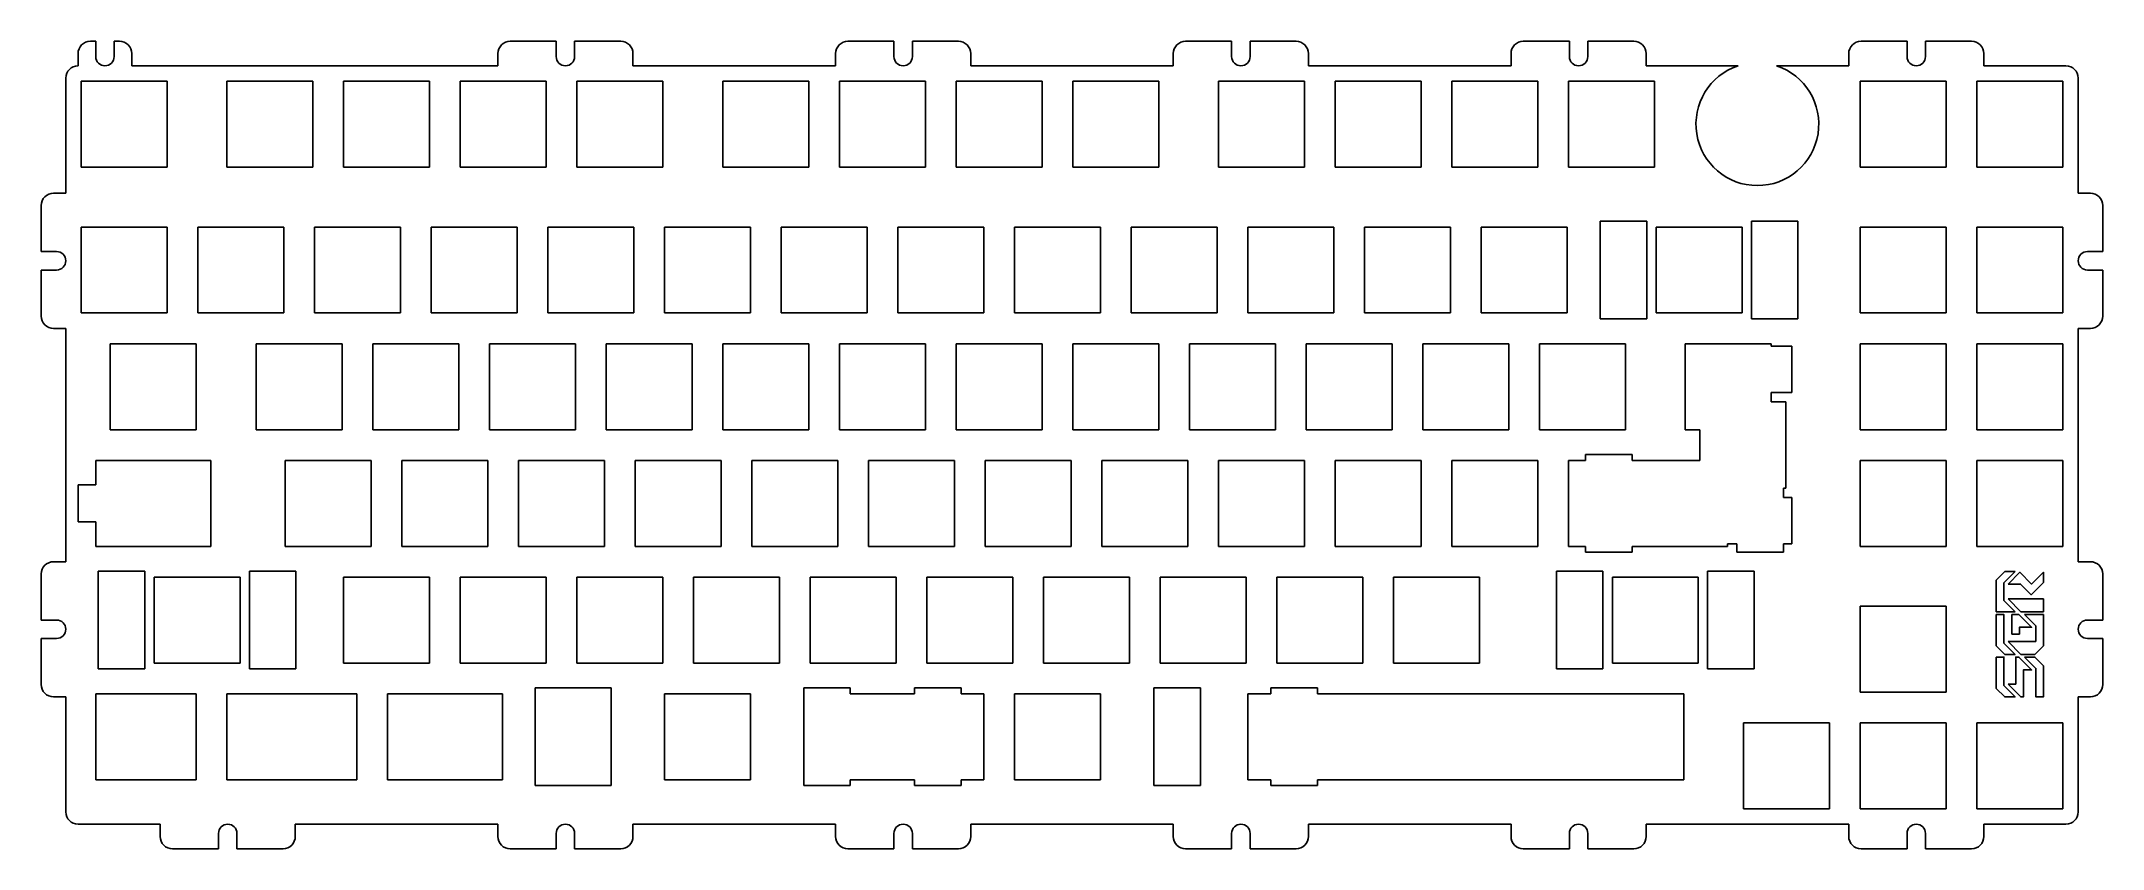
# Model space of a CAD drawing. Header units: millimetres. Extents: x 130 to 465, y 94 to 225.
import ezdxf

# ---------------------------------------------------------------- set-up
doc = ezdxf.new("R2010")
doc.units = ezdxf.units.MM

msp = doc.modelspace()

# ---------------------------------------------------------------- linework, layer by layer
for p, q in [((137.63, 225.09), (138.51, 225.09)), ((138.51, 222.59), (138.51, 225.09)), ((141.51, 225.09), (142.38, 225.09)), ((141.51, 222.59), (141.51, 225.09)), ((206.01, 225.09), (213.51, 225.09)), ((213.51, 222.59), (213.51, 225.09)), ((216.51, 225.09), (224.01, 225.09)), ((216.51, 222.59), (216.51, 225.09)), ((261.01, 225.09), (268.51, 225.09)), ((268.51, 222.59), (268.51, 225.09)), ((271.51, 225.09), (279.01, 225.09)), ((271.51, 222.59), (271.51, 225.09)), ((323.51, 225.09), (316.01, 225.09)), ((323.51, 222.59), (323.51, 225.09)), ((334.01, 225.09), (326.51, 225.09)), ((326.51, 222.59), (326.51, 225.09)), ((378.51, 225.09), (371.01, 225.09)), ((378.51, 222.59), (378.51, 225.09)), ((389.01, 225.09), (381.51, 225.09)), ((381.51, 222.59), (381.51, 225.09)), ((433.51, 225.09), (426.01, 225.09)), ((433.51, 222.59), (433.51, 225.09)), ((444.01, 225.09), (436.51, 225.09)), ((436.51, 222.59), (436.51, 225.09)), ((135.63, 221.09), (135.63, 223.09)), ((144.38, 221.09), (144.38, 223.09)), ((204.01, 223.09), (204.01, 221.09)), ((226.01, 223.09), (226.01, 221.09)), ((259.01, 223.09), (259.01, 221.09)), ((281.01, 223.09), (281.01, 221.09)), ((314.01, 223.09), (314.01, 221.09)), ((336.01, 223.09), (336.01, 221.09)), ((369.01, 223.09), (369.01, 221.09)), ((391.01, 223.09), (391.01, 221.09)), ((424.01, 223.09), (424.01, 221.09)), ((446.01, 223.09), (446.01, 221.09)), ((133.63, 200.34), (133.63, 219.09)), ((144.38, 221.09), (204.01, 221.09)), ((226.01, 221.09), (259.01, 221.09)), ((281.01, 221.09), (314.01, 221.09)), ((336.01, 221.09), (369.01, 221.09)), ((391.01, 221.09), (406.01, 221.09)), ((412.26, 221.09), (424.01, 221.09)), ((446.01, 221.09), (459.38, 221.09)), ((461.38, 219.09), (461.38, 200.34)), ((129.63, 198.34), (129.63, 190.84)), ((133.63, 200.34), (131.63, 200.34)), ((461.38, 200.34), (463.38, 200.34)), ((465.38, 198.34), (465.38, 190.84)), ((132.13, 190.84), (129.63, 190.84)), ((462.88, 190.84), (465.38, 190.84)), ((129.63, 187.84), (129.63, 180.34)), ((132.13, 187.84), (129.63, 187.84)), ((462.88, 187.84), (465.38, 187.84)), ((465.38, 187.84), (465.38, 180.34)), ((133.63, 178.34), (131.63, 178.34)), ((133.63, 178.34), (133.63, 140.34)), ((461.38, 178.34), (461.38, 140.34)), ((461.38, 178.34), (463.38, 178.34)), ((135.63, 149.84), (135.63, 152.84)), ((135.63, 152.84), (138.51, 152.84)), ((135.63, 149.84), (135.63, 146.84)), ((135.63, 146.84), (138.51, 146.84)), ((129.63, 130.84), (129.63, 138.34)), ((133.63, 140.34), (131.63, 140.34)), ((449.42, 138.72), (448.04, 137.34)), ((449.27, 136.88), (451.11, 138.72)), ((451.11, 138.72), (449.42, 138.72)), ((461.38, 140.34), (463.38, 140.34)), ((465.38, 130.84), (465.38, 138.34)), ((448.04, 137.34), (448.04, 132.2)), ((449.27, 134.03), (449.27, 136.88)), ((448.04, 132.2), (451.11, 132.2)), ((451.11, 132.2), (449.27, 134.03)), ((452.65, 131.73), (454.49, 129.89)), ((455.72, 131.73), (452.65, 131.73)), ((455.72, 126.63), (455.72, 131.73)), ((132.13, 130.84), (129.63, 130.84)), ((129.63, 120.34), (129.63, 127.84)), ((132.13, 127.84), (129.63, 127.84)), ((454.49, 129.89), (454.49, 127.33)), ((462.88, 130.84), (465.38, 130.84)), ((462.88, 127.84), (465.38, 127.84)), ((465.38, 120.34), (465.38, 127.84)), ((449.96, 127.33), (452.04, 125.25)), ((454.49, 127.33), (449.96, 127.33)), ((452.04, 125.25), (454.34, 125.25)), ((454.34, 125.25), (455.72, 126.63)), ((133.63, 118.34), (131.63, 118.34)), ((133.63, 118.34), (133.63, 99.59)), ((461.38, 118.34), (461.38, 99.59)), ((461.38, 118.34), (463.38, 118.34)), ((149.01, 97.59), (135.63, 97.59)), ((149.01, 95.59), (149.01, 97.59)), ((204.01, 97.59), (171.01, 97.59)), ((171.01, 95.59), (171.01, 97.59)), ((204.01, 95.59), (204.01, 97.59)), ((259.01, 97.59), (226.01, 97.59)), ((226.01, 95.59), (226.01, 97.59)), ((259.01, 95.59), (259.01, 97.59)), ((314.01, 97.59), (281.01, 97.59)), ((281.01, 95.59), (281.01, 97.59)), ((314.01, 95.59), (314.01, 97.59)), ((369.01, 97.59), (336.01, 97.59)), ((336.01, 95.59), (336.01, 97.59)), ((369.01, 95.59), (369.01, 97.59)), ((424.01, 97.59), (391.01, 97.59)), ((391.01, 95.59), (391.01, 97.59)), ((424.01, 95.59), (424.01, 97.59)), ((459.38, 97.59), (446.01, 97.59)), ((446.01, 95.59), (446.01, 97.59)), ((158.51, 96.09), (158.51, 93.59)), ((161.51, 96.09), (161.51, 93.59)), ((213.51, 96.09), (213.51, 93.59)), ((216.51, 96.09), (216.51, 93.59)), ((268.51, 96.09), (268.51, 93.59)), ((271.51, 96.09), (271.51, 93.59)), ((323.51, 96.09), (323.51, 93.59)), ((326.51, 96.09), (326.51, 93.59)), ((378.51, 96.09), (378.51, 93.59)), ((381.51, 96.09), (381.51, 93.59)), ((433.51, 96.09), (433.51, 93.59)), ((436.51, 96.09), (436.51, 93.59)), ((151.01, 93.59), (158.51, 93.59)), ((161.51, 93.59), (169.01, 93.59)), ((206.01, 93.59), (213.51, 93.59)), ((216.51, 93.59), (224.01, 93.59)), ((261.01, 93.59), (268.51, 93.59)), ((271.51, 93.59), (279.01, 93.59)), ((323.51, 93.59), (316.01, 93.59)), ((334.01, 93.59), (326.51, 93.59)), ((378.51, 93.59), (371.01, 93.59)), ((389.01, 93.59), (381.51, 93.59)), ((433.51, 93.59), (426.01, 93.59)), ((444.01, 93.59), (436.51, 93.59))]:
    msp.add_line(p, q)
at = {"color": 0}
for p, q in [((136.13, 218.59), (150.13, 218.59)), ((136.13, 204.59), (136.13, 218.59)), ((150.13, 218.59), (150.13, 204.59)), ((159.88, 218.59), (173.88, 218.59)), ((159.88, 204.59), (159.88, 218.59)), ((173.88, 218.59), (173.88, 204.59)), ((178.88, 218.59), (192.88, 218.59)), ((178.88, 204.59), (178.88, 218.59)), ((192.88, 218.59), (192.88, 204.59)), ((197.88, 218.59), (211.88, 218.59)), ((197.88, 204.59), (197.88, 218.59)), ((211.88, 218.59), (211.88, 204.59)), ((216.88, 218.59), (230.88, 218.59)), ((216.88, 204.59), (216.88, 218.59)), ((230.88, 218.59), (230.88, 204.59)), ((240.63, 218.59), (254.63, 218.59)), ((240.63, 204.59), (240.63, 218.59)), ((254.63, 218.59), (254.63, 204.59)), ((259.63, 218.59), (273.63, 218.59)), ((259.63, 204.59), (259.63, 218.59)), ((273.63, 218.59), (273.63, 204.59)), ((278.63, 218.59), (292.63, 218.59)), ((278.63, 204.59), (278.63, 218.59)), ((292.63, 218.59), (292.63, 204.59)), ((297.63, 218.59), (311.63, 218.59)), ((297.63, 204.59), (297.63, 218.59)), ((311.63, 218.59), (311.63, 204.59)), ((321.38, 218.59), (335.38, 218.59)), ((321.38, 204.59), (321.38, 218.59)), ((335.38, 218.59), (335.38, 204.59)), ((340.38, 218.59), (354.38, 218.59)), ((340.38, 204.59), (340.38, 218.59)), ((354.38, 218.59), (354.38, 204.59)), ((359.38, 218.59), (373.38, 218.59)), ((359.38, 204.59), (359.38, 218.59)), ((373.38, 218.59), (373.38, 204.59)), ((378.38, 218.59), (392.38, 218.59)), ((378.38, 204.59), (378.38, 218.59)), ((392.38, 218.59), (392.38, 204.59)), ((425.88, 218.59), (439.88, 218.59)), ((425.88, 204.59), (425.88, 218.59)), ((439.88, 218.59), (439.88, 204.59)), ((444.88, 218.59), (458.88, 218.59)), ((444.88, 204.59), (444.88, 218.59)), ((458.88, 218.59), (458.88, 204.59)), ((150.13, 204.59), (136.13, 204.59)), ((173.88, 204.59), (159.88, 204.59)), ((192.88, 204.59), (178.88, 204.59)), ((211.88, 204.59), (197.88, 204.59)), ((230.88, 204.59), (216.88, 204.59)), ((254.63, 204.59), (240.63, 204.59)), ((273.63, 204.59), (259.63, 204.59)), ((292.63, 204.59), (278.63, 204.59)), ((311.63, 204.59), (297.63, 204.59)), ((335.38, 204.59), (321.38, 204.59)), ((354.38, 204.59), (340.38, 204.59)), ((373.38, 204.59), (359.38, 204.59)), ((392.38, 204.59), (378.38, 204.59)), ((439.88, 204.59), (425.88, 204.59)), ((458.88, 204.59), (444.88, 204.59)), ((136.13, 194.84), (150.13, 194.84)), ((136.13, 180.84), (136.13, 194.84)), ((150.13, 194.84), (150.13, 180.84)), ((155.13, 194.84), (169.13, 194.84)), ((155.13, 180.84), (155.13, 194.84)), ((169.13, 194.84), (169.13, 180.84)), ((174.13, 194.84), (188.13, 194.84)), ((174.13, 180.84), (174.13, 194.84)), ((188.13, 194.84), (188.13, 180.84)), ((193.13, 194.84), (207.13, 194.84)), ((193.13, 180.84), (193.13, 194.84)), ((207.13, 194.84), (207.13, 180.84)), ((212.13, 194.84), (226.13, 194.84)), ((212.13, 180.84), (212.13, 194.84)), ((226.13, 194.84), (226.13, 180.84)), ((231.13, 194.84), (245.13, 194.84)), ((231.13, 180.84), (231.13, 194.84)), ((245.13, 194.84), (245.13, 180.84)), ((250.13, 194.84), (264.13, 194.84)), ((250.13, 180.84), (250.13, 194.84)), ((264.13, 194.84), (264.13, 180.84)), ((269.13, 194.84), (283.13, 194.84)), ((269.13, 180.84), (269.13, 194.84)), ((283.13, 194.84), (283.13, 180.84)), ((288.13, 194.84), (302.13, 194.84)), ((288.13, 180.84), (288.13, 194.84)), ((302.13, 194.84), (302.13, 180.84)), ((307.13, 194.84), (321.13, 194.84)), ((307.13, 180.84), (307.13, 194.84)), ((321.13, 194.84), (321.13, 180.84)), ((326.13, 194.84), (340.13, 194.84)), ((326.13, 180.84), (326.13, 194.84)), ((340.13, 194.84), (340.13, 180.84)), ((345.13, 194.84), (359.13, 194.84)), ((345.13, 180.84), (345.13, 194.84)), ((359.13, 194.84), (359.13, 180.84)), ((364.13, 194.84), (378.13, 194.84)), ((364.13, 180.84), (364.13, 194.84)), ((378.13, 194.84), (378.13, 180.84)), ((383.53, 195.81), (383.53, 179.87)), ((383.53, 195.81), (391.11, 195.81)), ((391.11, 179.87), (391.11, 195.81)), ((406.63, 194.84), (392.63, 194.84)), ((392.63, 194.84), (392.63, 180.84)), ((406.63, 194.84), (406.63, 180.84)), ((408.16, 179.87), (408.16, 195.81)), ((415.73, 195.81), (408.16, 195.81)), ((415.73, 195.81), (415.73, 179.87)), ((425.88, 194.84), (439.88, 194.84)), ((425.88, 180.84), (425.88, 194.84)), ((439.88, 194.84), (439.88, 180.84)), ((444.88, 194.84), (458.88, 194.84)), ((444.88, 180.84), (444.88, 194.84)), ((458.88, 194.84), (458.88, 180.84)), ((150.13, 180.84), (136.13, 180.84)), ((169.13, 180.84), (155.13, 180.84)), ((188.13, 180.84), (174.13, 180.84)), ((207.13, 180.84), (193.13, 180.84)), ((226.13, 180.84), (212.13, 180.84)), ((245.13, 180.84), (231.13, 180.84)), ((264.13, 180.84), (250.13, 180.84)), ((283.13, 180.84), (269.13, 180.84)), ((302.13, 180.84), (288.13, 180.84)), ((321.13, 180.84), (307.13, 180.84)), ((340.13, 180.84), (326.13, 180.84)), ((359.13, 180.84), (345.13, 180.84)), ((378.13, 180.84), (364.13, 180.84)), ((383.53, 179.87), (391.11, 179.87)), ((392.63, 180.84), (406.63, 180.84)), ((415.73, 179.87), (408.16, 179.87)), ((439.88, 180.84), (425.88, 180.84)), ((458.88, 180.84), (444.88, 180.84)), ((140.88, 175.84), (154.88, 175.84)), ((140.88, 161.84), (140.88, 175.84)), ((154.88, 175.84), (154.88, 161.84)), ((164.63, 175.84), (178.63, 175.84)), ((164.63, 161.84), (164.63, 175.84)), ((178.63, 175.84), (178.63, 161.84)), ((183.63, 175.84), (197.63, 175.84)), ((183.63, 161.84), (183.63, 175.84)), ((197.63, 175.84), (197.63, 161.84)), ((202.63, 175.84), (216.63, 175.84)), ((202.63, 161.84), (202.63, 175.84)), ((216.63, 175.84), (216.63, 161.84)), ((221.63, 175.84), (235.63, 175.84)), ((221.63, 161.84), (221.63, 175.84)), ((235.63, 175.84), (235.63, 161.84)), ((240.63, 175.84), (254.63, 175.84)), ((240.63, 161.84), (240.63, 175.84)), ((254.63, 175.84), (254.63, 161.84)), ((259.63, 175.84), (273.63, 175.84)), ((259.63, 161.84), (259.63, 175.84)), ((273.63, 175.84), (273.63, 161.84)), ((278.63, 175.84), (292.63, 175.84)), ((278.63, 161.84), (278.63, 175.84)), ((292.63, 175.84), (292.63, 161.84)), ((297.63, 175.84), (311.63, 175.84)), ((297.63, 161.84), (297.63, 175.84)), ((311.63, 175.84), (311.63, 161.84)), ((316.63, 175.84), (330.63, 175.84)), ((316.63, 161.84), (316.63, 175.84)), ((330.63, 175.84), (330.63, 161.84)), ((335.63, 175.84), (349.63, 175.84)), ((335.63, 161.84), (335.63, 175.84)), ((349.63, 175.84), (349.63, 161.84)), ((354.63, 175.84), (368.63, 175.84)), ((354.63, 161.84), (354.63, 175.84)), ((368.63, 175.84), (368.63, 161.84)), ((373.63, 175.84), (387.63, 175.84)), ((373.63, 161.84), (373.63, 175.84)), ((387.63, 175.84), (387.63, 161.84)), ((397.38, 175.84), (411.38, 175.84)), ((397.38, 161.84), (397.38, 175.84)), ((411.38, 175.84), (411.38, 175.44)), ((411.38, 175.44), (414.73, 175.44)), ((414.73, 167.87), (414.73, 175.44)), ((425.88, 175.84), (439.88, 175.84)), ((425.88, 161.84), (425.88, 175.84)), ((439.88, 175.84), (439.88, 161.84)), ((444.88, 175.84), (458.88, 175.84)), ((444.88, 161.84), (444.88, 175.84)), ((458.88, 175.84), (458.88, 161.84)), ((411.38, 167.87), (411.38, 166.35)), ((414.73, 167.87), (411.38, 167.87)), ((413.76, 166.35), (411.38, 166.35)), ((413.76, 152.34), (413.76, 166.35)), ((154.88, 161.84), (140.88, 161.84)), ((178.63, 161.84), (164.63, 161.84)), ((197.63, 161.84), (183.63, 161.84)), ((216.63, 161.84), (202.63, 161.84)), ((235.63, 161.84), (221.63, 161.84)), ((254.63, 161.84), (240.63, 161.84)), ((273.63, 161.84), (259.63, 161.84)), ((292.63, 161.84), (278.63, 161.84)), ((311.63, 161.84), (297.63, 161.84)), ((330.63, 161.84), (316.63, 161.84)), ((349.63, 161.84), (335.63, 161.84)), ((368.63, 161.84), (354.63, 161.84)), ((387.63, 161.84), (373.63, 161.84)), ((399.76, 161.84), (397.38, 161.84)), ((399.76, 161.84), (399.76, 156.84)), ((439.88, 161.84), (425.88, 161.84)), ((458.88, 161.84), (444.88, 161.84)), ((381.16, 157.81), (381.16, 156.84)), ((381.16, 157.81), (388.73, 157.81)), ((388.73, 156.84), (388.73, 157.81)), ((138.51, 156.84), (157.26, 156.84)), ((138.51, 152.84), (138.51, 156.84)), ((143.26, 156.84), (143.26, 156.84)), ((157.26, 156.84), (157.26, 142.84)), ((169.38, 156.84), (183.38, 156.84)), ((169.38, 142.84), (169.38, 156.84)), ((183.38, 156.84), (183.38, 142.84)), ((188.38, 156.84), (202.38, 156.84)), ((188.38, 142.84), (188.38, 156.84)), ((202.38, 156.84), (202.38, 142.84)), ((207.38, 156.84), (221.38, 156.84)), ((207.38, 142.84), (207.38, 156.84)), ((221.38, 156.84), (221.38, 142.84)), ((226.38, 156.84), (240.38, 156.84)), ((226.38, 142.84), (226.38, 156.84)), ((240.38, 156.84), (240.38, 142.84)), ((245.38, 156.84), (259.38, 156.84)), ((245.38, 142.84), (245.38, 156.84)), ((259.38, 156.84), (259.38, 142.84)), ((264.38, 156.84), (278.38, 156.84)), ((264.38, 142.84), (264.38, 156.84)), ((278.38, 156.84), (278.38, 142.84)), ((283.38, 156.84), (297.38, 156.84)), ((283.38, 142.84), (283.38, 156.84)), ((297.38, 156.84), (297.38, 142.84)), ((302.38, 156.84), (316.38, 156.84)), ((302.38, 142.84), (302.38, 156.84)), ((316.38, 156.84), (316.38, 142.84)), ((321.38, 156.84), (335.38, 156.84)), ((321.38, 142.84), (321.38, 156.84)), ((335.38, 156.84), (335.38, 142.84)), ((340.38, 156.84), (354.38, 156.84)), ((340.38, 142.84), (340.38, 156.84)), ((354.38, 156.84), (354.38, 142.84)), ((359.38, 156.84), (373.38, 156.84)), ((359.38, 142.84), (359.38, 156.84)), ((373.38, 156.84), (373.38, 142.84)), ((381.16, 156.84), (378.38, 156.84)), ((378.38, 142.84), (378.38, 156.84)), ((399.76, 156.84), (388.73, 156.84)), ((425.88, 156.84), (439.88, 156.84)), ((425.88, 142.84), (425.88, 156.84)), ((439.88, 156.84), (439.88, 142.84)), ((444.88, 156.84), (458.88, 156.84)), ((444.88, 142.84), (444.88, 156.84)), ((458.88, 156.84), (458.88, 142.84)), ((413.36, 152.34), (413.36, 150.82)), ((413.36, 152.34), (413.76, 152.34)), ((414.73, 150.82), (413.36, 150.82)), ((414.73, 150.82), (414.73, 143.25)), ((138.51, 142.84), (138.51, 146.84)), ((157.26, 142.84), (138.51, 142.84)), ((143.26, 142.84), (143.26, 142.84)), ((183.38, 142.84), (169.38, 142.84)), ((202.38, 142.84), (188.38, 142.84)), ((221.38, 142.84), (207.38, 142.84)), ((240.38, 142.84), (226.38, 142.84)), ((259.38, 142.84), (245.38, 142.84)), ((278.38, 142.84), (264.38, 142.84)), ((297.38, 142.84), (283.38, 142.84)), ((316.38, 142.84), (302.38, 142.84)), ((335.38, 142.84), (321.38, 142.84)), ((354.38, 142.84), (340.38, 142.84)), ((373.38, 142.84), (359.38, 142.84)), ((378.38, 142.84), (381.16, 142.84)), ((381.16, 142.84), (381.16, 141.87)), ((381.16, 141.87), (388.73, 141.87)), ((388.73, 141.87), (388.73, 142.84)), ((388.73, 142.84), (404.26, 142.84)), ((404.26, 143.25), (404.26, 142.84)), ((404.26, 143.25), (405.78, 143.25)), ((405.78, 141.87), (405.78, 143.25)), ((413.36, 141.87), (405.78, 141.87)), ((413.36, 143.25), (413.36, 141.87)), ((413.36, 143.25), (414.73, 143.25)), ((439.88, 142.84), (425.88, 142.84)), ((458.88, 142.84), (444.88, 142.84)), ((138.91, 138.81), (138.91, 122.87)), ((138.91, 138.81), (146.48, 138.81)), ((146.48, 122.87), (146.48, 138.81)), ((148.01, 137.84), (148.01, 123.84)), ((162.01, 137.84), (148.01, 137.84)), ((162.01, 123.84), (162.01, 137.84)), ((163.53, 122.87), (163.53, 138.81)), ((171.11, 138.81), (163.53, 138.81)), ((171.11, 138.81), (171.11, 122.87)), ((178.88, 137.84), (192.88, 137.84)), ((178.88, 123.84), (178.88, 137.84)), ((192.88, 137.84), (192.88, 123.84)), ((197.88, 137.84), (211.88, 137.84)), ((197.88, 123.84), (197.88, 137.84)), ((211.88, 137.84), (211.88, 123.84)), ((216.88, 137.84), (230.88, 137.84)), ((216.88, 123.84), (216.88, 137.84)), ((230.88, 137.84), (230.88, 123.84)), ((235.88, 137.84), (249.88, 137.84)), ((235.88, 123.84), (235.88, 137.84)), ((249.88, 137.84), (249.88, 123.84)), ((254.88, 137.84), (268.88, 137.84)), ((254.88, 123.84), (254.88, 137.84)), ((268.88, 137.84), (268.88, 123.84)), ((273.88, 137.84), (287.88, 137.84)), ((273.88, 123.84), (273.88, 137.84)), ((287.88, 137.84), (287.88, 123.84)), ((292.88, 137.84), (306.88, 137.84)), ((292.88, 123.84), (292.88, 137.84)), ((306.88, 137.84), (306.88, 123.84)), ((311.88, 137.84), (325.88, 137.84)), ((311.88, 123.84), (311.88, 137.84)), ((325.88, 137.84), (325.88, 123.84)), ((330.88, 137.84), (344.88, 137.84)), ((330.88, 123.84), (330.88, 137.84)), ((344.88, 137.84), (344.88, 123.84)), ((349.88, 137.84), (363.88, 137.84)), ((349.88, 123.84), (349.88, 137.84)), ((363.88, 137.84), (363.88, 123.84)), ((376.41, 138.81), (376.41, 122.87)), ((376.41, 138.81), (383.98, 138.81)), ((383.98, 122.87), (383.98, 138.81)), ((385.51, 137.84), (385.51, 123.84)), ((399.51, 137.84), (385.51, 137.84)), ((399.51, 137.84), (399.51, 123.84)), ((401.03, 122.87), (401.03, 138.81)), ((408.61, 138.81), (401.03, 138.81)), ((408.61, 138.81), (408.61, 122.87)), ((425.88, 133.09), (439.88, 133.09)), ((425.88, 119.09), (425.88, 133.09)), ((439.88, 133.09), (439.88, 119.09)), ((138.91, 122.87), (146.48, 122.87)), ((148.01, 123.84), (162.01, 123.84)), ((171.11, 122.87), (163.53, 122.87)), ((192.88, 123.84), (178.88, 123.84)), ((211.88, 123.84), (197.88, 123.84)), ((230.88, 123.84), (216.88, 123.84)), ((249.88, 123.84), (235.88, 123.84)), ((268.88, 123.84), (254.88, 123.84)), ((287.88, 123.84), (273.88, 123.84)), ((306.88, 123.84), (292.88, 123.84)), ((325.88, 123.84), (311.88, 123.84)), ((344.88, 123.84), (330.88, 123.84)), ((363.88, 123.84), (349.88, 123.84)), ((376.41, 122.87), (383.98, 122.87)), ((385.51, 123.84), (399.51, 123.84)), ((408.61, 122.87), (401.03, 122.87)), ((138.51, 104.84), (138.51, 118.84)), ((154.88, 118.84), (154.88, 104.84)), ((159.88, 104.84), (159.88, 118.84)), ((181.01, 118.84), (181.01, 104.84)), ((181.01, 118.84), (181.01, 104.84)), ((186.01, 104.84), (186.01, 118.84)), ((204.76, 118.84), (204.76, 104.84)), ((210.06, 119.81), (210.06, 103.87)), ((210.06, 119.81), (222.46, 119.81)), ((222.46, 103.87), (222.46, 119.81)), ((245.13, 118.84), (231.13, 118.84)), ((253.81, 103.87), (253.81, 119.81)), ((261.38, 119.81), (253.81, 119.81)), ((261.38, 119.81), (261.38, 118.84)), ((271.88, 118.84), (261.38, 118.84)), ((271.88, 118.84), (271.88, 119.81)), ((279.46, 119.81), (271.88, 119.81)), ((279.46, 119.81), (279.46, 118.84)), ((283.13, 118.84), (279.46, 118.84)), ((283.13, 104.84), (283.13, 118.84)), ((288.13, 118.84), (288.13, 104.84)), ((302.13, 118.84), (288.13, 118.84)), ((302.13, 104.84), (302.13, 118.84)), ((310.81, 119.81), (310.81, 103.87)), ((310.81, 119.81), (318.46, 119.81)), ((318.46, 119.81), (318.46, 103.87)), ((326.13, 104.84), (326.13, 118.84)), ((329.91, 118.84), (329.91, 119.81)), ((337.48, 119.81), (329.91, 119.81)), ((337.48, 119.81), (337.48, 118.84)), ((397.13, 118.84), (397.13, 104.84)), ((439.88, 119.09), (425.88, 119.09)), ((406.88, 114.09), (420.88, 114.09)), ((406.88, 100.09), (406.88, 114.09)), ((420.88, 114.09), (420.88, 100.09)), ((425.88, 114.09), (439.88, 114.09)), ((425.88, 100.09), (425.88, 114.09)), ((439.88, 114.09), (439.88, 100.09)), ((444.88, 114.09), (458.88, 114.09)), ((444.88, 100.09), (444.88, 114.09)), ((458.88, 114.09), (458.88, 100.09)), ((231.13, 104.84), (245.13, 104.84)), ((261.38, 104.84), (271.88, 104.84)), ((261.38, 104.84), (261.38, 103.87)), ((271.88, 103.87), (271.88, 104.84)), ((279.46, 104.84), (283.13, 104.84)), ((279.46, 104.84), (279.46, 103.87)), ((288.13, 104.84), (302.13, 104.84)), ((329.91, 103.88), (329.91, 104.84)), ((337.48, 104.84), (337.48, 103.88)), ((210.06, 103.87), (222.46, 103.87)), ((261.38, 103.87), (253.81, 103.87)), ((279.46, 103.87), (271.88, 103.87)), ((310.81, 103.87), (318.46, 103.87)), ((337.48, 103.88), (329.91, 103.88)), ((420.88, 100.09), (406.88, 100.09)), ((439.88, 100.09), (425.88, 100.09)), ((458.88, 100.09), (444.88, 100.09))]:
    msp.add_line(p, q, dxfattribs=at)
at = {"linetype": 'Continuous'}
for p, q in [((138.51, 118.84), (154.88, 118.84)), ((159.88, 118.84), (181.01, 118.84)), ((186.01, 118.84), (204.76, 118.84)), ((231.13, 118.84), (231.13, 104.84)), ((245.13, 118.84), (245.13, 104.84)), ((326.13, 118.84), (329.91, 118.84)), ((337.48, 118.84), (397.13, 118.84)), ((154.88, 104.84), (138.51, 104.84)), ((181.01, 104.84), (159.88, 104.84)), ((204.76, 104.84), (186.01, 104.84)), ((329.91, 104.84), (326.13, 104.84)), ((397.13, 104.84), (337.48, 104.84))]:
    msp.add_line(p, q, dxfattribs=at)
for points in [[(449.96, 136.7), (452, 136.7), (453.72, 134.97), (455.72, 136.97), (455.72, 138.61), (453.8, 136.7), (451.88, 138.61)], [(448.04, 131.73), (448.04, 126.63), (449.42, 125.25), (451.11, 125.25), (449.27, 127.1), (449.27, 131.73)], [(449.96, 134.27), (452.04, 132.2), (455.72, 132.2), (455.72, 134.27)], [(450.59, 131.73), (450.59, 128.54), (451.82, 128.54), (451.82, 129.66), (453.79, 129.66), (451.73, 131.73)], [(448.04, 124.8), (448.04, 119.71), (449.42, 118.33), (451.11, 118.33), (449.27, 120.17), (449.27, 124.8)], [(449.96, 120.4), (452.03, 118.33), (452.45, 118.33), (452.45, 122.72), (453.79, 122.72), (451.73, 124.8), (451.22, 124.8), (451.22, 120.4)], [(452.65, 124.8), (454.49, 122.95), (454.49, 118.33), (455.72, 118.33), (455.72, 123.41), (454.34, 124.8)]]:
    msp.add_lwpolyline(points, close=True)
for centre, radius, start, end in [((137.63, 223.09), 2, 90, 180), ((142.38, 223.09), 2, 0, 90), ((206.01, 223.09), 2, 90, 180), ((224.01, 223.09), 2, 0, 90), ((261.01, 223.09), 2, 90, 180), ((279.01, 223.09), 2, 0, 90), ((316.01, 223.09), 2, 90, 180), ((334.01, 223.09), 2, 0, 90), ((371.01, 223.09), 2, 90, 180), ((389.01, 223.09), 2, 0, 90), ((426.01, 223.09), 2, 90, 180), ((444.01, 223.09), 2, 0, 90), ((140.01, 222.59), 1.5, 180, 0), ((215.01, 222.59), 1.5, 180, 0), ((270.01, 222.59), 1.5, 180, 0), ((325.01, 222.59), 1.5, 180, 0), ((380.01, 222.59), 1.5, 180, 0), ((435.01, 222.59), 1.5, 180, 0), ((135.63, 219.09), 2, 90, 180), ((409.13, 211.59), 10, 108.1985, 71.8015), ((459.38, 219.09), 2, 0, 90), ((131.63, 198.34), 2, 90, 180), ((463.38, 198.34), 2, 0, 90), ((132.13, 189.34), 1.5, 270, 90), ((462.88, 189.34), 1.5, 90, 270), ((131.63, 180.34), 2, 180, 270), ((463.38, 180.34), 2, 270, 0), ((131.63, 138.34), 2, 90, 180), ((463.38, 138.34), 2, 0, 90), ((132.13, 129.34), 1.5, 270, 90), ((462.88, 129.34), 1.5, 90, 270), ((131.63, 120.34), 2, 180, 270), ((463.38, 120.34), 2, 270, 0), ((135.63, 99.59), 2, 180, 270), ((160.01, 96.09), 1.5, 0, 180), ((215.01, 96.09), 1.5, 0, 180), ((270.01, 96.09), 1.5, 0, 180), ((325.01, 96.09), 1.5, 0, 180), ((380.01, 96.09), 1.5, 0, 180), ((435.01, 96.09), 1.5, 0, 180), ((459.38, 99.59), 2, 270, 0), ((151.01, 95.59), 2, 180, 270), ((169.01, 95.59), 2, 270, 0), ((206.01, 95.59), 2, 180, 270), ((224.01, 95.59), 2, 270, 0), ((261.01, 95.59), 2, 180, 270), ((279.01, 95.59), 2, 270, 0), ((316.01, 95.59), 2, 180, 270), ((334.01, 95.59), 2, 270, 0), ((371.01, 95.59), 2, 180, 270), ((389.01, 95.59), 2, 270, 0), ((426.01, 95.59), 2, 180, 270), ((444.01, 95.59), 2, 270, 0)]:
    msp.add_arc(centre, radius, start, end)

doc.saveas('drawing.dxf')
